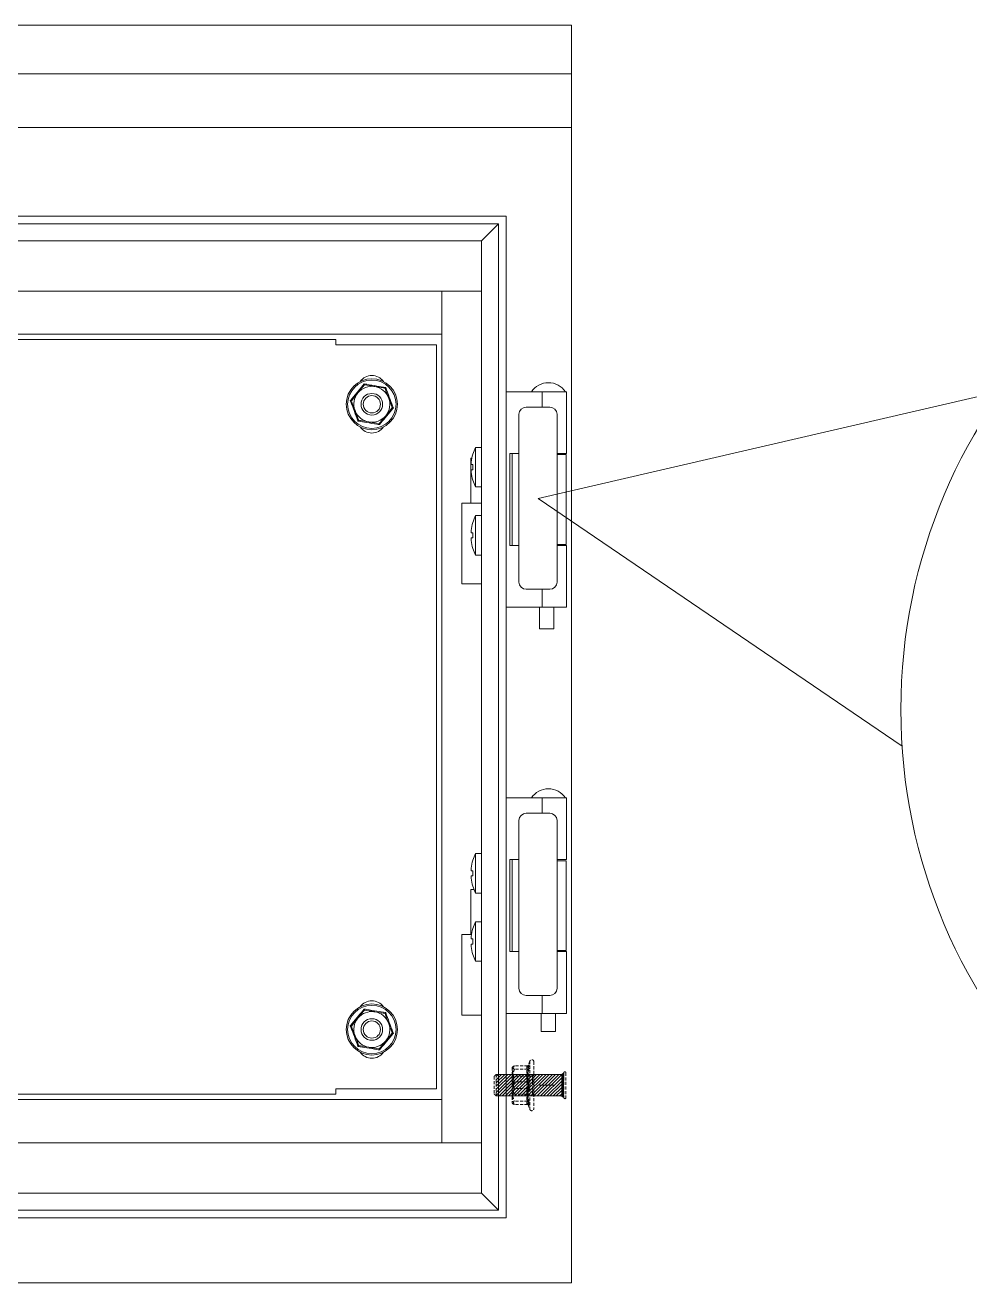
# Model space of a CAD drawing. Header units: millimetres. Extents: x 1826 to 4911, y 1366 to 3557.
# Drawn here: x 3910 to 4304, y 1759 to 2284 of the extents above; entities that cross this region are included whole.
import ezdxf

# ---------------------------------------------------------------- set-up
doc = ezdxf.new("R2010")
doc.units = ezdxf.units.MM
doc.linetypes.add('HIDDEN', pattern=[1.905, 1.27, -0.635])
doc.layers.add('AMLAYER_BENDLINE_BACK', color=1, linetype='HIDDEN')
doc.layers.add('BUSBAR', color=3, linetype='Continuous')

msp = doc.modelspace()

# ---------------------------------------------------------------- hatches: boundary and pattern name
at = {"layer": 'AMLAYER_BENDLINE_BACK', "lineweight": 9}
h = msp.add_hatch(dxfattribs=at)
h.set_pattern_fill('ANSI31', color=1, scale=7.5, style=0)
h.set_pattern_definition([(45, (50294.4168, 10587.5312), (-0.662912607, 0.662912607), [])])
edge = h.paths.add_edge_path()
edge.add_line((4133.94, 1843.89), (4133.94, 1844.84))
edge.add_line((4133.94, 1844.84), (4133.94, 1845.25))
edge.add_line((4133.94, 1845.25), (4133.94, 1845.76))
edge.add_line((4133.94, 1845.76), (4133.94, 1845.92))
edge.add_spline(control_points=[(4133.94, 1845.92), (4106.62, 1845.92)], knot_values=[0, 0, 1, 1], degree=1, periodic=0)
edge.add_line((4106.62, 1845.92), (4106.62, 1836.92))
edge.add_spline(control_points=[(4106.62, 1836.92), (4133.94, 1836.92)], knot_values=[0, 0, 1, 1], degree=1, periodic=0)
edge.add_line((4133.94, 1836.92), (4133.94, 1837.01))
edge.add_line((4133.94, 1837.01), (4133.94, 1837.7))
edge.add_line((4133.94, 1837.7), (4133.94, 1838.15))
edge.add_line((4133.94, 1838.15), (4133.94, 1838.32))
edge.add_line((4133.94, 1838.32), (4133.94, 1838.84))
edge.add_line((4133.94, 1838.84), (4133.94, 1839.91))
edge.add_line((4133.94, 1839.91), (4133.94, 1840.14))
edge.add_line((4133.94, 1840.14), (4133.94, 1840.31))
edge.add_line((4133.94, 1840.31), (4133.94, 1840.37))
edge.add_line((4133.94, 1840.37), (4133.94, 1841.36))
edge.add_line((4133.94, 1841.36), (4133.94, 1842.53))
edge.add_line((4133.94, 1842.53), (4133.94, 1842.7))
edge.add_line((4133.94, 1842.7), (4133.94, 1843.56))
edge.add_line((4133.94, 1843.56), (4133.94, 1843.89))

# ---------------------------------------------------------------- linework, layer by layer
at = {"color": 7, "linetype": 'Continuous', "lineweight": 9}
for p, q in [((3717.98, 2283.92), (4137.98, 2283.92)), ((4137.98, 1758.92), (4137.98, 2283.92)), ((3717.98, 2263.64), (4137.98, 2263.64)), ((3717.98, 2241.14), (4137.98, 2241.14)), ((3745.17, 2204.23), (4110.79, 2204.23)), ((3748.35, 2201.05), (4107.61, 2201.05)), ((4107.61, 2201.05), (4100.48, 2193.92)), ((4107.61, 1789.29), (4107.61, 2201.05)), ((4110.79, 1786.11), (4110.79, 2204.23)), ((3755.48, 2193.92), (4100.48, 2193.92)), ((4100.48, 1796.42), (4100.48, 2193.92)), ((3755.48, 2172.92), (4100.48, 2172.92)), ((4083.98, 2172.92), (4083.98, 1817.42)), ((4083.98, 2172.92), (4083.98, 2154.92)), ((4083.98, 2154.92), (3771.98, 2154.92)), ((4039.73, 2152.67), (3816.23, 2152.67)), ((4039.73, 2152.67), (4039.73, 2150.42)), ((4039.73, 2150.42), (4081.73, 2150.42)), ((4081.73, 1839.92), (4081.73, 2150.42)), ((4110.79, 2130.92), (4125.85, 2130.92)), ((4125.85, 2130.92), (4135.91, 2130.92)), ((4125.85, 2124.47), (4125.85, 2130.92)), ((4116.11, 2051.42), (4116.11, 2121.47)), ((4119.11, 2124.47), (4129.01, 2124.47)), ((4132.01, 2121.47), (4132.01, 2104.67)), ((4098.04, 2099.42), (4098.04, 2107.67)), ((4096.14, 2100.48), (4096.14, 2101.53)), ((4096.87, 2100.48), (4096.14, 2100.48)), ((4096.84, 2104.84), (4096.87, 2104.83)), ((4116.11, 2105.12), (4112.31, 2105.12)), ((4112.31, 2105.12), (4112.31, 2066.72)), ((4113.34, 2105.12), (4113.34, 2066.72)), ((4135.91, 2105.12), (4132.01, 2105.12)), ((4132.01, 2067.17), (4132.01, 2104.67)), ((4132.01, 2104.67), (4135.76, 2104.67)), ((4135.76, 2104.67), (4135.76, 2067.17)), ((4096.14, 2097.3), (4096.14, 2098.35)), ((4096.14, 2098.35), (4096.87, 2098.35)), ((4098.04, 2091.17), (4098.04, 2099.42)), ((4100.48, 2084.39), (4092.23, 2084.39)), ((4092.23, 2084.39), (4100.48, 2084.39)), ((4098.04, 2070.92), (4098.04, 2079.17)), ((4096.14, 2071.98), (4096.14, 2073.03)), ((4096.87, 2071.98), (4096.14, 2071.98)), ((4096.14, 2068.8), (4096.14, 2069.85)), ((4096.14, 2069.85), (4096.87, 2069.85)), ((4098.04, 2062.67), (4098.04, 2070.92)), ((4112.31, 2066.72), (4116.11, 2066.72)), ((4132.01, 2067.17), (4132.01, 2051.42)), ((4135.76, 2067.17), (4132.01, 2067.17)), ((4132.01, 2066.72), (4135.91, 2066.72)), ((4092.23, 2050.64), (4097.96, 2050.64)), ((4097.96, 2050.64), (4100.48, 2050.64)), ((4129.01, 2048.42), (4119.11, 2048.42)), ((4125.85, 2040.92), (4125.85, 2048.42)), ((4125.85, 2040.92), (4110.79, 2040.92)), ((4135.91, 2040.92), (4125.85, 2040.92)), ((4127.66, 2031.92), (4124.66, 2031.92)), ((4130.66, 2031.92), (4127.66, 2031.92)), ((4110.79, 1961.39), (4125.85, 1961.39)), ((4125.85, 1961.39), (4135.91, 1961.39)), ((4125.85, 1954.94), (4125.85, 1961.39)), ((4119.11, 1954.94), (4129.01, 1954.94)), ((4116.11, 1881.89), (4116.11, 1951.94)), ((4132.01, 1951.94), (4132.01, 1935.14)), ((4098.04, 1929.89), (4098.04, 1938.14)), ((4096.14, 1930.96), (4096.14, 1932.01)), ((4116.11, 1935.59), (4112.31, 1935.59)), ((4112.31, 1935.59), (4112.31, 1897.19)), ((4113.34, 1935.59), (4113.34, 1897.19)), ((4135.91, 1935.59), (4132.01, 1935.59)), ((4132.01, 1935.14), (4135.76, 1935.14)), ((4132.01, 1897.64), (4132.01, 1935.14)), ((4135.76, 1935.14), (4135.76, 1897.64)), ((4096.87, 1930.96), (4096.14, 1930.96)), ((4096.14, 1927.78), (4096.14, 1928.83)), ((4096.14, 1928.83), (4096.87, 1928.83)), ((4098.04, 1921.64), (4098.04, 1929.89)), ((4098.04, 1901.39), (4098.04, 1909.64)), ((4092.23, 1904.39), (4096.27, 1904.39)), ((4096.14, 1902.46), (4096.14, 1903.51)), ((4096.87, 1902.46), (4096.14, 1902.46)), ((4098.04, 1893.14), (4098.04, 1901.39)), ((4096.14, 1899.28), (4096.14, 1900.33)), ((4096.14, 1900.33), (4096.87, 1900.33)), ((4112.31, 1897.19), (4116.11, 1897.19)), ((4135.76, 1897.64), (4132.01, 1897.64)), ((4132.01, 1897.64), (4132.01, 1881.89)), ((4132.01, 1897.19), (4135.91, 1897.19)), ((4129.01, 1878.89), (4119.11, 1878.89)), ((4125.85, 1871.39), (4125.85, 1878.89)), ((4092.23, 1870.64), (4100.48, 1870.64)), ((4125.85, 1871.39), (4110.79, 1871.39)), ((4135.91, 1871.39), (4125.85, 1871.39)), ((4128.41, 1863.89), (4125.41, 1863.89)), ((4131.41, 1863.89), (4128.41, 1863.89)), ((3816.23, 1837.67), (4039.73, 1837.67)), ((4039.73, 1839.92), (4039.73, 1837.67)), ((4081.73, 1839.92), (4039.73, 1839.92)), ((4127.66, 1841.42), (4124.66, 1841.42)), ((4130.66, 1841.42), (4127.66, 1841.42)), ((4083.98, 1835.42), (3771.98, 1835.42)), ((3755.48, 1817.42), (4100.48, 1817.42)), ((3755.48, 1796.42), (4100.48, 1796.42)), ((4100.48, 1796.42), (4107.61, 1789.29)), ((3745.17, 1786.11), (4110.79, 1786.11)), ((3748.35, 1789.29), (4107.61, 1789.29)), ((3717.98, 1758.92), (4137.98, 1758.92))]:
    msp.add_line(p, q, dxfattribs=at)
at = {"color": 7, "linetype": 'HIDDEN', "lineweight": 9}
for p, q in [((4095.98, 2103.14), (4096.41, 2103.14)), ((4095.98, 1923.14), (4097.33, 1923.14))]:
    msp.add_line(p, q, dxfattribs=at)
at = {"color": 1, "linetype": 'HIDDEN', "lineweight": 9}
for p, q in [((4105.74, 1845.03), (4105.74, 1837.8)), ((4106.62, 1845.92), (4106.62, 1836.92)), ((4133.94, 1845.94), (4133.94, 1845.72)), ((4134.5, 1845.92), (4133.94, 1845.92)), ((4134.5, 1845.9), (4133.94, 1845.9)), ((4134.5, 1845.85), (4133.94, 1845.85)), ((4134.5, 1845.79), (4133.94, 1845.79)), ((4133.94, 1845.72), (4133.94, 1845.76)), ((4133.94, 1845.76), (4133.94, 1845.25)), ((4134.5, 1845.73), (4133.94, 1845.73)), ((4134.5, 1845.65), (4133.94, 1845.65)), ((4134.5, 1845.49), (4133.94, 1845.49)), ((4134.5, 1845.37), (4133.94, 1845.37)), ((4134.5, 1845.25), (4133.94, 1845.25)), ((4133.94, 1844.84), (4133.94, 1845.25)), ((4134.5, 1845.12), (4133.94, 1845.12)), ((4134.5, 1844.85), (4133.94, 1844.85)), ((4133.94, 1844.84), (4133.94, 1843.89)), ((4134.5, 1844.68), (4133.94, 1844.68)), ((4134.5, 1844.51), (4133.94, 1844.51)), ((4134.5, 1844.33), (4133.94, 1844.33)), ((4134.5, 1843.98), (4133.94, 1843.98)), ((4133.94, 1843.89), (4133.94, 1843.56)), ((4134.5, 1843.77), (4133.94, 1843.77)), ((4134.5, 1843.56), (4133.94, 1843.56)), ((4133.94, 1842.7), (4133.94, 1843.56)), ((4134.5, 1843.34), (4133.94, 1843.34)), ((4134.5, 1842.94), (4133.94, 1842.94)), ((4134.84, 1846.02), (4134.5, 1846.02)), ((4134.84, 1845.94), (4134.5, 1845.94)), ((4134.5, 1845.94), (4134.5, 1845.72)), ((4134.84, 1845.92), (4134.5, 1845.92)), ((4134.84, 1845.85), (4134.5, 1845.85)), ((4134.84, 1845.82), (4134.5, 1845.82)), ((4134.84, 1845.82), (4134.5, 1845.82)), ((4134.84, 1845.76), (4134.5, 1845.76)), ((4134.5, 1845.76), (4134.5, 1844.84)), ((4134.5, 1845.76), (4134.5, 1845.72)), ((4134.84, 1845.72), (4134.5, 1845.72)), ((4134.84, 1845.67), (4134.5, 1845.67)), ((4134.84, 1845.53), (4134.5, 1845.53)), ((4134.84, 1845.23), (4134.5, 1845.23)), ((4134.84, 1845.13), (4134.5, 1845.13)), ((4134.84, 1844.84), (4134.5, 1844.84)), ((4134.5, 1844.51), (4134.5, 1844.84)), ((4134.84, 1844.74), (4134.5, 1844.74)), ((4134.5, 1843.89), (4134.5, 1844.51)), ((4134.84, 1844.36), (4134.5, 1844.36)), ((4134.84, 1844), (4134.5, 1844)), ((4134.84, 1843.89), (4134.5, 1843.89)), ((4134.5, 1843.89), (4134.5, 1842.53)), ((4134.84, 1843.51), (4134.5, 1843.51)), ((4134.84, 1843.06), (4134.5, 1843.06)), ((4134.84, 1842.92), (4134.5, 1842.92)), ((4134.84, 1846.6), (4134.84, 1836.24)), ((4135.73, 1846.6), (4135.73, 1836.24)), ((4133.94, 1842.7), (4133.94, 1842.53)), ((4134.5, 1842.7), (4133.94, 1842.7)), ((4133.94, 1842.53), (4133.94, 1841.36)), ((4134.5, 1842.47), (4133.94, 1842.47)), ((4134.5, 1842.22), (4133.94, 1842.22)), ((4134.5, 1841.79), (4133.94, 1841.79)), ((4134.5, 1841.54), (4133.94, 1841.54)), ((4133.94, 1840.37), (4133.94, 1841.36)), ((4133.94, 1841.36), (4133.94, 1841.3)), ((4134.5, 1841.3), (4133.94, 1841.3)), ((4134.5, 1841.05), (4133.94, 1841.05)), ((4134.5, 1840.62), (4133.94, 1840.62)), ((4134.5, 1840.37), (4133.94, 1840.37)), ((4133.94, 1840.37), (4133.94, 1840.31)), ((4133.94, 1840.31), (4133.94, 1840.14)), ((4134.5, 1840.14), (4133.94, 1840.14)), ((4133.94, 1840.14), (4133.94, 1839.91)), ((4133.94, 1839.91), (4133.94, 1838.84)), ((4134.5, 1839.9), (4133.94, 1839.9)), ((4134.5, 1839.5), (4133.94, 1839.5)), ((4134.5, 1839.27), (4133.94, 1839.27)), ((4134.5, 1839.07), (4133.94, 1839.07)), ((4134.5, 1838.85), (4133.94, 1838.85)), ((4133.94, 1838.32), (4133.94, 1838.84)), ((4134.5, 1838.51), (4133.94, 1838.51)), ((4134.5, 1838.32), (4133.94, 1838.32)), ((4133.94, 1838.32), (4133.94, 1838.15)), ((4134.5, 1838.15), (4133.94, 1838.15)), ((4133.94, 1838.15), (4133.94, 1837.7)), ((4134.5, 1837.99), (4133.94, 1837.99)), ((4134.5, 1837.72), (4133.94, 1837.72)), ((4133.94, 1837.7), (4133.94, 1837.01)), ((4134.5, 1837.58), (4133.94, 1837.58)), ((4134.5, 1841.54), (4134.5, 1842.53)), ((4134.84, 1842.53), (4134.5, 1842.53)), ((4134.5, 1842.47), (4134.5, 1842.53)), ((4134.84, 1842.39), (4134.5, 1842.39)), ((4134.84, 1841.91), (4134.5, 1841.91)), ((4134.5, 1841.48), (4134.5, 1841.54)), ((4134.5, 1841.48), (4134.5, 1841.36)), ((4134.84, 1841.48), (4134.5, 1841.48)), ((4134.84, 1841.36), (4134.5, 1841.36)), ((4134.5, 1841.36), (4134.5, 1839.91)), ((4134.84, 1840.93), (4134.5, 1840.93)), ((4134.84, 1840.45), (4134.5, 1840.45)), ((4134.84, 1840.31), (4134.5, 1840.31)), ((4134.5, 1839.27), (4134.5, 1839.91)), ((4134.84, 1839.91), (4134.5, 1839.91)), ((4134.84, 1839.78), (4134.5, 1839.78)), ((4134.84, 1839.33), (4134.5, 1839.33)), ((4134.5, 1839.07), (4134.5, 1839.27)), ((4134.5, 1838.84), (4134.5, 1839.07)), ((4134.84, 1838.95), (4134.5, 1838.95)), ((4134.5, 1838.84), (4134.5, 1837.7)), ((4134.84, 1838.84), (4134.5, 1838.84)), ((4134.84, 1838.48), (4134.5, 1838.48)), ((4134.84, 1838.1), (4134.5, 1838.1)), ((4134.84, 1838), (4134.5, 1838)), ((4134.5, 1837.58), (4134.5, 1837.7)), ((4134.84, 1837.7), (4134.5, 1837.7)), ((4134.84, 1837.61), (4134.5, 1837.61)), ((4134.5, 1837.46), (4134.5, 1837.58)), ((4134.5, 1837.46), (4133.94, 1837.46)), ((4134.5, 1837.35), (4133.94, 1837.35)), ((4134.5, 1837.18), (4133.94, 1837.18)), ((4134.5, 1837.1), (4133.94, 1837.1)), ((4134.5, 1837.04), (4133.94, 1837.04)), ((4133.94, 1837.01), (4133.94, 1836.82)), ((4134.5, 1836.99), (4133.94, 1836.99)), ((4134.5, 1836.93), (4133.94, 1836.93)), ((4134.5, 1836.92), (4133.94, 1836.92)), ((4134.5, 1837.01), (4134.5, 1837.46)), ((4134.84, 1837.31), (4134.5, 1837.31)), ((4134.84, 1837.08), (4134.5, 1837.08)), ((4134.5, 1837.01), (4134.5, 1836.49)), ((4134.84, 1837.01), (4134.5, 1837.01)), ((4134.84, 1836.82), (4134.5, 1836.82)), ((4134.84, 1836.64), (4134.5, 1836.64)), ((4134.84, 1836.6), (4134.5, 1836.6)), ((4134.84, 1836.49), (4134.5, 1836.49)), ((4134.84, 1836.46), (4134.55, 1836.46)), ((4134.84, 1836.39), (4134.67, 1836.39)), ((4134.84, 1836.37), (4134.71, 1836.37))]:
    msp.add_line(p, q, dxfattribs=at)
at = {"color": 7, "linetype": 'Continuous', "lineweight": 9, "flags": 128}
for points in [[(4096.84, 1935.32), (4096.84, 1935.31), (4096.84, 1935.31), (4096.85, 1935.31), (4096.87, 1935.3)], [(4096.87, 1924.49), (4096.85, 1924.48), (4096.84, 1924.48), (4096.84, 1924.47), (4096.84, 1924.47)], [(4096.84, 1906.82), (4096.84, 1906.81), (4096.84, 1906.81), (4096.85, 1906.81), (4096.87, 1906.8)], [(4096.87, 1895.99), (4096.85, 1895.98), (4096.84, 1895.98), (4096.84, 1895.97), (4096.84, 1895.97)]]:
    msp.add_lwpolyline(points, dxfattribs=at)
at = {"lineweight": 9}
msp.add_circle((4505.85, 1998.22), 230.39, dxfattribs=at)
at = {"color": 7, "linetype": 'Continuous', "lineweight": 9}
for centre, radius in [((4054.73, 2125.67), 10.65), ((4054.73, 2125.67), 10.09), ((4054.73, 2125.67), 4.5), ((4054.73, 2125.67), 3.61), ((4054.73, 1864.67), 10.65), ((4054.73, 1864.67), 10.09), ((4054.73, 1864.67), 4.5), ((4054.73, 1864.67), 3.61)]:
    msp.add_circle(centre, radius, dxfattribs=at)
for centre, radius, start, end in [((4054.73, 2131.72), 5.95, 35.1192, 144.8808), ((4054.73, 2125.67), 7.5, 80.5588, 140.5588), ((4054.73, 2125.67), 7.5, 20.5588, 80.5588), ((4128.41, 2126.02), 8.64, 34.4829, 145.5171), ((4054.73, 2125.67), 7.5, 140.5588, 200.5588), ((4054.73, 2125.67), 7.5, 320.5588, 20.5588), ((4054.73, 2125.67), 7.5, 200.5588, 260.5588), ((4119.11, 2121.47), 3, 90, 180), ((4129.01, 2121.47), 3, 0, 90), ((4054.73, 2119.62), 5.95, 215.1192, 324.8808), ((4054.73, 2125.67), 7.5, 260.5588, 320.5588), ((4113.53, 2099.42), 17.55, 151.9602, 162.0045), ((4113.53, 2099.42), 17.52, 162.0203, 173.0697), ((4116.23, 2099.42), 19.39, 176.8515, 183.1485), ((4113.53, 2099.42), 17.52, 186.9303, 197.9797), ((4090.18, 2107.38), 14.94, 296.4411, 296.5665), ((4113.53, 2099.42), 17.55, 197.9955, 208.0398), ((4113.53, 2070.92), 17.55, 151.9602, 162.0045), ((4113.53, 2070.92), 17.52, 162.0203, 173.0697), ((4107.14, 2096.96), 23.05, 243.4556, 243.5369), ((4113.53, 2070.92), 17.52, 186.9303, 197.9797), ((4116.23, 2070.92), 19.39, 176.8514, 183.1486), ((4100.77, 2057.64), 8.79, 116.3972, 116.6104), ((4113.53, 2070.92), 17.55, 197.9955, 208.0398), ((4119.11, 2051.42), 3, 180, 270), ((4129.01, 2051.42), 3, 270, 0), ((4128.41, 1956.5), 8.64, 34.4829, 145.5171), ((4119.11, 1951.94), 3, 90, 180), ((4129.01, 1951.94), 3, 0, 90), ((4113.53, 1929.89), 17.55, 151.9602, 162.0045), ((4113.53, 1929.89), 17.52, 162.0203, 173.0697), ((4113.53, 1929.89), 17.52, 186.9303, 197.9797), ((4116.23, 1929.89), 19.39, 176.8514, 183.1486), ((4113.53, 1929.89), 17.55, 197.9955, 208.0398), ((4113.53, 1901.39), 17.52, 162.0203, 173.0697), ((4113.53, 1901.39), 17.55, 151.9602, 162.0045), ((4116.23, 1901.39), 19.39, 176.8514, 183.1486), ((4113.53, 1901.39), 17.52, 186.9303, 197.9797), ((4113.53, 1901.39), 17.55, 197.9955, 208.0398), ((4119.11, 1881.89), 3, 180, 270), ((4129.01, 1881.89), 3, 270, 0), ((4054.73, 1870.72), 5.95, 35.1192, 144.8808), ((4054.73, 1864.67), 7.5, 140.5588, 200.5588), ((4054.73, 1864.67), 7.5, 80.5588, 140.5588), ((4054.73, 1864.67), 7.5, 20.5588, 80.5588), ((4054.73, 1864.67), 7.5, 320.5588, 20.5588), ((4054.73, 1864.67), 7.5, 200.5588, 260.5588), ((4054.73, 1864.67), 7.5, 260.5588, 320.5588), ((4054.73, 1858.62), 5.95, 215.1192, 324.8808)]:
    msp.add_arc(centre, radius, start, end, dxfattribs=at)
at = {"color": 1, "linetype": 'HIDDEN', "lineweight": 9}
for centre, start, end in [((4135.28, 1846.6), 0, 180), ((4135.28, 1836.24), 180, 0)]:
    msp.add_arc(centre, 0.446, start, end, dxfattribs=at)
at = {"color": 7, "linetype": 'Continuous', "lineweight": 9}
for points, knots in [([(4045.75, 2127.16), (4045.98, 2127.43), (4047.12, 2128.8), (4049.08, 2131.16), (4050.76, 2133.23), (4051.53, 2134.19)], [0, 0, 0, 0, 0.118083, 0.592257, 1, 1, 1, 1]), ([(4048.94, 2130.43), (4049.69, 2131.35), (4050.63, 2132.5), (4051.51, 2133.56), (4051.69, 2133.78)], [0, 0, 0, 0, 0.801465, 1, 1, 1, 1]), ([(4051.69, 2133.78), (4051.68, 2133.78), (4051.68, 2133.8), (4051.65, 2133.89), (4051.6, 2134.02), (4051.56, 2134.13), (4051.53, 2134.19), (4051.53, 2134.19)], [0, 0, 0, 0, 0.236186, 0.471402, 0.732454, 0.992093, 1, 1, 1, 1]), ([(4051.53, 2134.19), (4051.88, 2134.13), (4053.63, 2133.82), (4056.66, 2133.3), (4059.29, 2132.89), (4060.51, 2132.7)], [0, 0, 0, 0, 0.118084, 0.592259, 1, 1, 1, 1]), ([(4051.69, 2133.78), (4052.94, 2133.57), (4054.35, 2133.33), (4055.81, 2133.09), (4055.96, 2133.07)], [0, 0, 0, 0, 0.896037, 1, 1, 1, 1]), ([(4055.96, 2133.07), (4057.13, 2132.87), (4058.59, 2132.63), (4059.96, 2132.4), (4060.23, 2132.36)], [0, 0, 0, 0, 0.801461, 1, 1, 1, 1]), ([(4060.51, 2132.7), (4060.51, 2132.69), (4060.47, 2132.65), (4060.39, 2132.55), (4060.3, 2132.45), (4060.24, 2132.37), (4060.23, 2132.36), (4060.23, 2132.36)], [0, 0, 0, 0, 0.007913, 0.267525, 0.5286, 0.763814, 1, 1, 1, 1]), ([(4060.23, 2132.36), (4060.36, 2132.01), (4060.85, 2130.71), (4061.37, 2129.33), (4061.75, 2128.3)], [0, 0, 0, 0, 0.263254, 1, 1, 1, 1]), ([(4060.51, 2132.7), (4060.63, 2132.36), (4061.24, 2130.69), (4062.31, 2127.81), (4063.26, 2125.33), (4063.7, 2124.18)], [0, 0, 0, 0, 0.118084, 0.592258, 1, 1, 1, 1]), ([(4048.95, 2118.64), (4048.83, 2118.97), (4048.22, 2120.64), (4047.15, 2123.53), (4046.19, 2126.01), (4045.75, 2127.16)], [0, 0, 0, 0, 0.118083, 0.592258, 1, 1, 1, 1]), ([(4046.19, 2127.09), (4046.18, 2127.09), (4046.17, 2127.09), (4046.07, 2127.11), (4045.93, 2127.13), (4045.82, 2127.15), (4045.75, 2127.16), (4045.75, 2127.16)], [0, 0, 0, 0, 0.236186, 0.471401, 0.732468, 0.992092, 1, 1, 1, 1]), ([(4046.19, 2127.09), (4047, 2128.07), (4047.9, 2129.17), (4048.84, 2130.31), (4048.94, 2130.43)], [0, 0, 0, 0, 0.896035, 1, 1, 1, 1]), ([(4046.19, 2127.09), (4046.31, 2126.75), (4046.8, 2125.45), (4047.32, 2124.06), (4047.71, 2123.03)], [0, 0, 0, 0, 0.263253, 1, 1, 1, 1]), ([(4061.75, 2128.3), (4061.83, 2128.1), (4062.33, 2126.76), (4062.84, 2125.39), (4063.25, 2124.29), (4063.27, 2124.25)], [0, 0, 0, 0, 0.148486, 0.965571, 1, 1, 1, 1]), ([(4047.71, 2123.03), (4047.78, 2122.83), (4048.28, 2121.49), (4048.8, 2120.12), (4049.21, 2119.02), (4049.23, 2118.98)], [0, 0, 0, 0, 0.148486, 0.965571, 1, 1, 1, 1]), ([(4063.7, 2124.18), (4063.48, 2123.9), (4062.33, 2122.54), (4060.37, 2120.18), (4058.7, 2118.11), (4057.92, 2117.15)], [0, 0, 0, 0, 0.118083, 0.592258, 1, 1, 1, 1]), ([(4063.27, 2124.25), (4062.46, 2123.26), (4061.56, 2122.16), (4060.62, 2121.02), (4060.52, 2120.9)], [0, 0, 0, 0, 0.896037, 1, 1, 1, 1]), ([(4063.7, 2124.18), (4063.7, 2124.18), (4063.64, 2124.19), (4063.52, 2124.21), (4063.39, 2124.23), (4063.29, 2124.24), (4063.28, 2124.25), (4063.27, 2124.25)], [0, 0, 0, 0, 0.007908, 0.267532, 0.528599, 0.763814, 1, 1, 1, 1]), ([(4049.23, 2118.98), (4049.22, 2118.98), (4049.21, 2118.97), (4049.15, 2118.89), (4049.06, 2118.78), (4048.99, 2118.69), (4048.95, 2118.64), (4048.95, 2118.64)], [0, 0, 0, 0, 0.236185, 0.471405, 0.732466, 0.992087, 1, 1, 1, 1]), ([(4057.92, 2117.15), (4057.57, 2117.21), (4055.82, 2117.52), (4052.8, 2118.04), (4050.16, 2118.45), (4048.95, 2118.64)], [0, 0, 0, 0, 0.118082, 0.592258, 1, 1, 1, 1]), ([(4053.5, 2118.27), (4052.33, 2118.47), (4050.86, 2118.71), (4049.5, 2118.94), (4049.23, 2118.98)], [0, 0, 0, 0, 0.801462, 1, 1, 1, 1]), ([(4057.77, 2117.56), (4056.51, 2117.77), (4055.11, 2118), (4053.65, 2118.24), (4053.5, 2118.27)], [0, 0, 0, 0, 0.896037, 1, 1, 1, 1]), ([(4060.52, 2120.9), (4059.77, 2119.99), (4058.82, 2118.84), (4057.94, 2117.77), (4057.77, 2117.56)], [0, 0, 0, 0, 0.801462, 1, 1, 1, 1]), ([(4057.92, 2117.15), (4057.92, 2117.15), (4057.9, 2117.21), (4057.86, 2117.32), (4057.81, 2117.45), (4057.78, 2117.54), (4057.77, 2117.55), (4057.77, 2117.56)], [0, 0, 0, 0, 0.007907, 0.267532, 0.528602, 0.763814, 1, 1, 1, 1]), ([(4045.75, 1866.16), (4045.98, 1866.43), (4047.12, 1867.8), (4049.08, 1870.16), (4050.76, 1872.23), (4051.53, 1873.19)], [0, 0, 0, 0, 0.118083, 0.592258, 1, 1, 1, 1]), ([(4046.19, 1866.09), (4047, 1867.07), (4047.9, 1868.17), (4048.84, 1869.31), (4048.94, 1869.43)], [0, 0, 0, 0, 0.896037, 1, 1, 1, 1]), ([(4048.94, 1869.43), (4049.69, 1870.35), (4050.63, 1871.5), (4051.51, 1872.56), (4051.69, 1872.78)], [0, 0, 0, 0, 0.801464, 1, 1, 1, 1]), ([(4051.69, 1872.78), (4051.68, 1872.78), (4051.68, 1872.8), (4051.65, 1872.89), (4051.6, 1873.02), (4051.56, 1873.13), (4051.53, 1873.19), (4051.53, 1873.19)], [0, 0, 0, 0, 0.236183, 0.471396, 0.73246, 0.992086, 1, 1, 1, 1]), ([(4051.53, 1873.19), (4051.88, 1873.13), (4053.63, 1872.82), (4056.66, 1872.3), (4059.29, 1871.89), (4060.51, 1871.7)], [0, 0, 0, 0, 0.118084, 0.592259, 1, 1, 1, 1]), ([(4051.69, 1872.78), (4052.94, 1872.57), (4054.35, 1872.33), (4055.81, 1872.09), (4055.96, 1872.07)], [0, 0, 0, 0, 0.896037, 1, 1, 1, 1]), ([(4055.96, 1872.07), (4057.13, 1871.87), (4058.59, 1871.63), (4059.96, 1871.4), (4060.23, 1871.36)], [0, 0, 0, 0, 0.801462, 1, 1, 1, 1]), ([(4060.51, 1871.7), (4060.51, 1871.69), (4060.47, 1871.65), (4060.39, 1871.55), (4060.3, 1871.45), (4060.24, 1871.37), (4060.23, 1871.36), (4060.23, 1871.36)], [0, 0, 0, 0, 0.007913, 0.26753, 0.528598, 0.763816, 1, 1, 1, 1]), ([(4060.23, 1871.36), (4060.36, 1871.01), (4060.85, 1869.71), (4061.37, 1868.33), (4061.75, 1867.3)], [0, 0, 0, 0, 0.263254, 1, 1, 1, 1]), ([(4060.51, 1871.7), (4060.63, 1871.36), (4061.24, 1869.69), (4062.31, 1866.81), (4063.26, 1864.33), (4063.7, 1863.18)], [0, 0, 0, 0, 0.118083, 0.592258, 1, 1, 1, 1]), ([(4048.95, 1857.64), (4048.83, 1857.97), (4048.22, 1859.64), (4047.15, 1862.53), (4046.19, 1865.01), (4045.75, 1866.16)], [0, 0, 0, 0, 0.118083, 0.592259, 1, 1, 1, 1]), ([(4046.19, 1866.09), (4046.18, 1866.09), (4046.17, 1866.09), (4046.07, 1866.11), (4045.93, 1866.13), (4045.82, 1866.15), (4045.75, 1866.16), (4045.75, 1866.16)], [0, 0, 0, 0, 0.236186, 0.471401, 0.732468, 0.992093, 1, 1, 1, 1]), ([(4046.19, 1866.09), (4046.31, 1865.75), (4046.8, 1864.45), (4047.32, 1863.06), (4047.71, 1862.03)], [0, 0, 0, 0, 0.263254, 1, 1, 1, 1]), ([(4061.75, 1867.3), (4061.83, 1867.1), (4062.33, 1865.76), (4062.84, 1864.39), (4063.25, 1863.29), (4063.27, 1863.25)], [0, 0, 0, 0, 0.148485, 0.965571, 1, 1, 1, 1]), ([(4047.71, 1862.03), (4047.78, 1861.83), (4048.28, 1860.49), (4048.8, 1859.12), (4049.21, 1858.02), (4049.23, 1857.98)], [0, 0, 0, 0, 0.148485, 0.965571, 1, 1, 1, 1]), ([(4060.52, 1859.9), (4059.77, 1858.99), (4058.82, 1857.84), (4057.94, 1856.77), (4057.77, 1856.56)], [0, 0, 0, 0, 0.801462, 1, 1, 1, 1]), ([(4063.7, 1863.18), (4063.48, 1862.9), (4062.33, 1861.54), (4060.37, 1859.18), (4058.7, 1857.11), (4057.92, 1856.15)], [0, 0, 0, 0, 0.118083, 0.592258, 1, 1, 1, 1]), ([(4063.27, 1863.25), (4062.46, 1862.26), (4061.56, 1861.16), (4060.62, 1860.02), (4060.52, 1859.9)], [0, 0, 0, 0, 0.896036, 1, 1, 1, 1]), ([(4063.7, 1863.18), (4063.7, 1863.18), (4063.64, 1863.19), (4063.52, 1863.21), (4063.39, 1863.23), (4063.29, 1863.24), (4063.28, 1863.25), (4063.27, 1863.25)], [0, 0, 0, 0, 0.007907, 0.267531, 0.528599, 0.763814, 1, 1, 1, 1]), ([(4049.23, 1857.98), (4049.22, 1857.98), (4049.21, 1857.97), (4049.15, 1857.89), (4049.06, 1857.78), (4048.99, 1857.69), (4048.95, 1857.64), (4048.95, 1857.64)], [0, 0, 0, 0, 0.236185, 0.471399, 0.732462, 0.992087, 1, 1, 1, 1]), ([(4057.92, 1856.15), (4057.57, 1856.21), (4055.82, 1856.52), (4052.8, 1857.04), (4050.16, 1857.45), (4048.95, 1857.64)], [0, 0, 0, 0, 0.118082, 0.592258, 1, 1, 1, 1]), ([(4053.5, 1857.27), (4052.33, 1857.47), (4050.86, 1857.71), (4049.5, 1857.94), (4049.23, 1857.98)], [0, 0, 0, 0, 0.801462, 1, 1, 1, 1]), ([(4057.77, 1856.56), (4056.51, 1856.77), (4055.11, 1857), (4053.65, 1857.24), (4053.5, 1857.27)], [0, 0, 0, 0, 0.896037, 1, 1, 1, 1]), ([(4057.92, 1856.15), (4057.92, 1856.15), (4057.9, 1856.21), (4057.86, 1856.32), (4057.81, 1856.45), (4057.78, 1856.54), (4057.77, 1856.55), (4057.77, 1856.56)], [0, 0, 0, 0, 0.007914, 0.267531, 0.5286, 0.763815, 1, 1, 1, 1])]:
    msp.add_open_spline(points, degree=3, knots=knots, dxfattribs=at)
for points in [[(4135.91, 2105.12), (4135.91, 2130.92)], [(4100.48, 2107.67), (4098.04, 2107.67)], [(4098.04, 2091.17), (4100.48, 2091.17)], [(4092.23, 2084.39), (4092.23, 2050.64)], [(4100.48, 2079.17), (4098.04, 2079.17)], [(4135.91, 2040.92), (4135.91, 2066.72)], [(4098.04, 2062.67), (4100.48, 2062.67)], [(4124.66, 2040.92), (4124.66, 2031.92)], [(4130.66, 2031.92), (4130.66, 2040.92)], [(4135.91, 1935.59), (4135.91, 1961.39)], [(4100.48, 1938.14), (4098.04, 1938.14)], [(4098.04, 1921.64), (4100.48, 1921.64)], [(4100.48, 1909.64), (4098.04, 1909.64)], [(4092.23, 1904.39), (4092.23, 1870.64)], [(4135.91, 1871.39), (4135.91, 1897.19)], [(4098.04, 1893.14), (4100.48, 1893.14)], [(4125.41, 1871.39), (4125.41, 1863.89)], [(4131.41, 1863.89), (4131.41, 1871.39)]]:
    msp.add_open_spline(points, degree=1, dxfattribs=at)
at = {"color": 7, "lineweight": 9}
for points in [[(4095.98, 2103.14), (4095.98, 2084.39)], [(4095.98, 1923.14), (4095.98, 1904.39)]]:
    msp.add_open_spline(points, degree=1, dxfattribs=at)
at = {"color": 1, "linetype": 'HIDDEN', "lineweight": 9}
for points, degree in [([(4106.62, 1845.92), (4105.74, 1845.03)], 1), ([(4134.5, 1845.92), (4133.94, 1845.92)], 1), ([(4134.84, 1845.94), (4134.5, 1845.94)], 1), ([(4135.74, 1846.59), (4135.73, 1846.59)], 1), ([(4105.74, 1837.8), (4106.62, 1836.92)], 1), ([(4133.94, 1836.92), (4134.5, 1836.92)], 1), ([(4134.84, 1836.62), (4134.66, 1836.73), (4134.49, 1836.65), (4134.31, 1836.6)], 3), ([(4134.34, 1836.58), (4134.51, 1836.63), (4134.67, 1836.71), (4134.84, 1836.62)], 3), ([(4134.35, 1836.58), (4134.51, 1836.57), (4134.67, 1836.47), (4134.84, 1836.37)], 3), ([(4134.71, 1836.37), (4134.84, 1836.37)], 1), ([(4135.73, 1836.25), (4135.74, 1836.25)], 1)]:
    msp.add_open_spline(points, degree=degree, dxfattribs=at)
at = {"color": 1, "lineweight": 9}
for points in [[(4133.94, 1845.92), (4106.62, 1845.92)], [(4106.62, 1836.92), (4133.94, 1836.92)]]:
    msp.add_open_spline(points, degree=1, dxfattribs=at)
at = {"color": 1, "linetype": 'HIDDEN', "lineweight": 9}
for points, knots in [([(4134.84, 1846.5), (4134.72, 1846.43), (4134.42, 1846.24), (4134.12, 1846.06), (4133.94, 1845.94)], [0, 0, 0, 0, 0.374628, 1, 1, 1, 1]), ([(4133.94, 1845.92), (4134.1, 1846.02), (4134.4, 1846.2), (4134.7, 1846.38), (4134.84, 1846.46)], [0, 0, 0, 0, 0.559493, 1, 1, 1, 1]), ([(4134.84, 1846.38), (4134.72, 1846.31), (4134.42, 1846.14), (4134.12, 1845.96), (4133.94, 1845.85)], [0, 0, 0, 0, 0.374625, 1, 1, 1, 1]), ([(4133.94, 1845.82), (4134.12, 1845.94), (4134.42, 1846.12), (4134.72, 1846.3), (4134.84, 1846.37)], [0, 0, 0, 0, 0.625374, 1, 1, 1, 1]), ([(4133.94, 1845.72), (4134.1, 1845.81), (4134.4, 1845.98), (4134.7, 1846.15), (4134.84, 1846.22)], [0, 0, 0, 0, 0.559495, 1, 1, 1, 1]), ([(4134.84, 1846.21), (4134.7, 1846.13), (4134.4, 1845.95), (4134.1, 1845.77), (4133.94, 1845.67)], [0, 0, 0, 0, 0.440506, 1, 1, 1, 1]), ([(4134.84, 1845.75), (4134.72, 1845.69), (4134.42, 1846.07), (4134.12, 1845.92), (4133.94, 1845.82)], [0, 0, 0, 0, 0.374628, 1, 1, 1, 1]), ([(4134.84, 1845.74), (4134.7, 1845.67), (4134.4, 1846.03), (4134.1, 1845.86), (4133.94, 1845.76)], [0, 0, 0, 0, 0.440505, 1, 1, 1, 1]), ([(4133.94, 1845.53), (4134.12, 1845.61), (4134.42, 1845.75), (4134.72, 1845.89), (4134.84, 1845.94)], [0, 0, 0, 0, 0.625372, 1, 1, 1, 1]), ([(4134.84, 1845.6), (4134.72, 1845.55), (4134.42, 1845.43), (4134.12, 1845.3), (4133.94, 1845.23)], [0, 0, 0, 0, 0.374627, 1, 1, 1, 1]), ([(4133.94, 1845.13), (4134.12, 1845.23), (4134.42, 1845.38), (4134.72, 1845.53), (4134.84, 1845.58)], [0, 0, 0, 0, 0.625375, 1, 1, 1, 1]), ([(4133.94, 1844.84), (4134.12, 1844.91), (4134.42, 1845.02), (4134.72, 1845.13), (4134.84, 1845.17)], [0, 0, 0, 0, 0.625374, 1, 1, 1, 1]), ([(4134.84, 1845.15), (4134.72, 1845.1), (4134.42, 1844.96), (4134.12, 1844.82), (4133.94, 1844.74)], [0, 0, 0, 0, 0.374628, 1, 1, 1, 1]), ([(4133.94, 1844.36), (4134.12, 1844.43), (4134.42, 1844.56), (4134.72, 1844.68), (4134.84, 1844.73)], [0, 0, 0, 0, 0.625372, 1, 1, 1, 1]), ([(4134.84, 1844.22), (4134.72, 1844.18), (4134.42, 1844.07), (4134.12, 1843.96), (4133.94, 1843.89)], [0, 0, 0, 0, 0.374626, 1, 1, 1, 1]), ([(4134.84, 1844.22), (4134.55, 1844.15), (4134.25, 1844.08), (4133.95, 1844), (4133.94, 1844)], [0, 0, 0, 0, 0.950163, 1, 1, 1, 1]), ([(4133.94, 1843.51), (4134.12, 1843.54), (4134.42, 1843.6), (4134.72, 1843.66), (4134.84, 1843.68)], [0, 0, 0, 0, 0.625372, 1, 1, 1, 1]), ([(4134.84, 1843.17), (4134.7, 1843.16), (4134.4, 1843.12), (4134.1, 1843.08), (4133.94, 1843.06)], [0, 0, 0, 0, 0.440506, 1, 1, 1, 1]), ([(4133.94, 1842.92), (4133.95, 1842.93), (4134.25, 1843), (4134.55, 1843.08), (4134.84, 1843.15)], [0, 0, 0, 0, 0.049836, 1, 1, 1, 1]), ([(4134.1, 1846.04), (4134.23, 1846.02), (4134.48, 1845.81), (4134.72, 1845.95), (4134.84, 1846.02)], [0.1790506, 0.1790506, 0.1790506, 0.1790506, 0.6253726, 1, 1, 1, 1]), ([(4133.94, 1842.53), (4134.12, 1842.54), (4134.42, 1842.56), (4134.72, 1842.58), (4134.84, 1842.58)], [0, 0, 0, 0, 0.625373, 1, 1, 1, 1]), ([(4134.84, 1842.56), (4134.72, 1842.54), (4134.42, 1842.48), (4134.12, 1842.43), (4133.94, 1842.39)], [0, 0, 0, 0, 0.374622, 1, 1, 1, 1]), ([(4133.94, 1841.91), (4134.1, 1841.93), (4134.4, 1841.97), (4134.7, 1842.01), (4134.84, 1842.02)], [0, 0, 0, 0, 0.559496, 1, 1, 1, 1]), ([(4134.84, 1841.42), (4134.72, 1841.43), (4134.42, 1841.45), (4134.12, 1841.47), (4133.94, 1841.48)], [0, 0, 0, 0, 0.374629, 1, 1, 1, 1]), ([(4134.84, 1841.41), (4134.72, 1841.41), (4134.42, 1841.39), (4134.12, 1841.37), (4133.94, 1841.36)], [0, 0, 0, 0, 0.374629, 1, 1, 1, 1]), ([(4133.94, 1840.93), (4133.95, 1840.93), (4134.25, 1840.89), (4134.55, 1840.85), (4134.84, 1840.81)], [0, 0, 0, 0, 0.049836, 1, 1, 1, 1]), ([(4134.84, 1840.28), (4134.72, 1840.3), (4134.42, 1840.35), (4134.12, 1840.41), (4133.94, 1840.45)], [0, 0, 0, 0, 0.374627, 1, 1, 1, 1]), ([(4133.94, 1840.31), (4134.12, 1840.3), (4134.42, 1840.28), (4134.72, 1840.26), (4134.84, 1840.25)], [0, 0, 0, 0, 0.625373, 1, 1, 1, 1]), ([(4133.94, 1839.91), (4134.1, 1839.87), (4134.4, 1839.8), (4134.7, 1839.72), (4134.84, 1839.69)], [0, 0, 0, 0, 0.559496, 1, 1, 1, 1]), ([(4134.84, 1839.66), (4134.55, 1839.7), (4134.25, 1839.74), (4133.95, 1839.78), (4133.94, 1839.78)], [0, 0, 0, 0, 0.950164, 1, 1, 1, 1]), ([(4133.94, 1839.33), (4134.12, 1839.29), (4134.42, 1839.24), (4134.72, 1839.18), (4134.84, 1839.16)], [0, 0, 0, 0, 0.625375, 1, 1, 1, 1]), ([(4134.84, 1838.62), (4134.72, 1838.66), (4134.42, 1838.77), (4134.12, 1838.88), (4133.94, 1838.95)], [0, 0, 0, 0, 0.374626, 1, 1, 1, 1]), ([(4134.84, 1838.61), (4134.7, 1838.65), (4134.4, 1838.72), (4134.1, 1838.8), (4133.94, 1838.84)], [0, 0, 0, 0, 0.440506, 1, 1, 1, 1]), ([(4133.94, 1838.48), (4134.12, 1838.4), (4134.42, 1838.28), (4134.72, 1838.16), (4134.84, 1838.11)], [0, 0, 0, 0, 0.625376, 1, 1, 1, 1]), ([(4134.84, 1837.69), (4134.72, 1837.74), (4134.42, 1837.88), (4134.12, 1838.01), (4133.94, 1838.1)], [0, 0, 0, 0, 0.374626, 1, 1, 1, 1]), ([(4133.94, 1838), (4134.12, 1837.93), (4134.42, 1837.82), (4134.72, 1837.71), (4134.84, 1837.67)], [0, 0, 0, 0, 0.625374, 1, 1, 1, 1]), ([(4133.94, 1837.7), (4134.12, 1837.61), (4134.42, 1837.46), (4134.72, 1837.31), (4134.84, 1837.25)], [0, 0, 0, 0, 0.625373, 1, 1, 1, 1]), ([(4134.84, 1837.24), (4134.72, 1837.29), (4134.42, 1837.41), (4134.12, 1837.53), (4133.94, 1837.61)], [0, 0, 0, 0, 0.37463, 1, 1, 1, 1]), ([(4133.94, 1837.31), (4134.12, 1837.22), (4134.42, 1837.09), (4134.72, 1836.95), (4134.84, 1836.9)], [0, 0, 0, 0, 0.625374, 1, 1, 1, 1]), ([(4134.84, 1836.57), (4134.55, 1836.73), (4134.25, 1836.9), (4133.95, 1837.07), (4133.94, 1837.08)], [0, 0, 0, 0, 0.950164, 1, 1, 1, 1]), ([(4134.84, 1836.56), (4134.72, 1836.62), (4134.42, 1836.77), (4134.12, 1836.92), (4133.94, 1837.01)], [0, 0, 0, 0, 0.374625, 1, 1, 1, 1]), ([(4133.94, 1836.82), (4134.12, 1836.71), (4134.42, 1836.53), (4134.72, 1836.36), (4134.84, 1836.29)], [0, 0, 0, 0, 0.625372, 1, 1, 1, 1]), ([(4134.84, 1836.34), (4134.72, 1836.41), (4134.52, 1836.54), (4134.31, 1836.66), (4134.22, 1836.65)], [0, 0, 0, 0, 0.3746281, 0.6864114, 0.6864114, 0.6864114, 0.6864114]), ([(4134.37, 1836.57), (4134.41, 1836.58), (4134.57, 1836.63), (4134.72, 1836.53), (4134.84, 1836.46)], [0.4828472, 0.4828472, 0.4828472, 0.4828472, 0.6253746, 1, 1, 1, 1]), ([(4134.84, 1836.46), (4134.72, 1836.52), (4134.57, 1836.61), (4134.42, 1836.57), (4134.39, 1836.56)], [0, 0, 0, 0, 0.3746265, 0.4980991, 0.4980991, 0.4980991, 0.4980991])]:
    msp.add_open_spline(points, degree=3, knots=knots, dxfattribs=at)
at = {"layer": 'AMLAYER_BENDLINE_BACK', "color": 1, "lineweight": 9}
for p, q in [((4113.32, 1848.82), (4113.32, 1844.05)), ((4119.75, 1849.53), (4114.22, 1849.53)), ((4119.75, 1848.11), (4114.22, 1848.11)), ((4120.67, 1851.49), (4120.67, 1831.34)), ((4122.32, 1851.22), (4122.32, 1831.62)), ((4113.32, 1844.05), (4113.32, 1836.65)), ((4113.85, 1845.17), (4113.85, 1837.67)), ((4119.75, 1842.84), (4114.22, 1842.84)), ((4121.76, 1842.74), (4121.76, 1845.17)), ((4122.28, 1836.92), (4122.28, 1845.92)), ((4119.75, 1840), (4114.22, 1840)), ((4121.76, 1837.67), (4121.76, 1842.74)), ((4113.32, 1836.65), (4113.32, 1833.92)), ((4119.75, 1834.73), (4114.22, 1834.73)), ((4119.75, 1833.31), (4114.22, 1833.31))]:
    msp.add_line(p, q, dxfattribs=at)
for centre, start, end in [((4121.47, 1851.22), 0, 160), ((4121.47, 1831.62), 200, 0)]:
    msp.add_arc(centre, 0.851, start, end, dxfattribs=at)
for points, knots in [([(4114.22, 1849.53), (4113.81, 1849.32), (4113.34, 1849.08), (4113.32, 1848.84), (4113.32, 1848.82)], [0, 0, 0, 0, 0.896037, 1, 1, 1, 1]), ([(4113.32, 1846.18), (4113.44, 1847.1), (4113.6, 1848.25), (4114.12, 1849.31), (4114.22, 1849.53)], [0, 0, 0, 0, 0.801464, 1, 1, 1, 1]), ([(4113.32, 1848.82), (4113.44, 1848.62), (4113.6, 1848.38), (4114.12, 1848.15), (4114.22, 1848.11)], [0, 0, 0, 0, 0.801462, 1, 1, 1, 1]), ([(4114.22, 1848.11), (4114.09, 1847.76), (4113.57, 1846.46), (4113.43, 1845.08), (4113.32, 1844.05)], [0, 0, 0, 0, 0.263254, 1, 1, 1, 1]), ([(4119.75, 1848.11), (4119.55, 1848.34), (4119.15, 1848.81), (4119.55, 1849.29), (4119.75, 1849.53)], [0, 0, 0, 0, 0.492148, 1, 1, 1, 1]), ([(4119.75, 1849.53), (4119.55, 1848.43), (4119.15, 1846.2), (4119.55, 1843.97), (4119.75, 1842.84)], [0, 0, 0, 0, 0.492148, 1, 1, 1, 1]), ([(4119.75, 1840), (4119.55, 1841.33), (4119.15, 1844.03), (4119.55, 1846.73), (4119.75, 1848.11)], [0, 0, 0, 0, 0.492148, 1, 1, 1, 1]), ([(4119.75, 1849.53), (4119.81, 1849.53), (4119.93, 1849.55), (4120.09, 1849.64), (4120.22, 1849.77), (4120.29, 1849.88), (4120.31, 1849.94), (4120.31, 1849.94)], [0, 0, 0, 0, 0.236183, 0.471396, 0.73246, 0.992086, 1, 1, 1, 1]), ([(4120.31, 1848.45), (4120.31, 1848.44), (4120.29, 1848.4), (4120.22, 1848.3), (4120.09, 1848.2), (4119.93, 1848.12), (4119.81, 1848.11), (4119.75, 1848.11)], [0, 0, 0, 0, 0.007913, 0.26753, 0.528598, 0.763816, 1, 1, 1, 1]), ([(4120.31, 1849.94), (4120.25, 1849.88), (4119.94, 1849.57), (4119.72, 1849.05), (4120.12, 1848.64), (4120.31, 1848.45)], [0, 0, 0, 0, 0.118084, 0.592259, 1, 1, 1, 1]), ([(4120.31, 1842.91), (4120.25, 1843.18), (4119.94, 1844.55), (4119.72, 1846.91), (4120.12, 1848.98), (4120.31, 1849.94)], [0, 0, 0, 0, 0.118083, 0.592258, 1, 1, 1, 1]), ([(4120.31, 1848.45), (4120.25, 1848.11), (4119.94, 1846.44), (4119.72, 1843.56), (4120.12, 1841.08), (4120.31, 1839.93)], [0, 0, 0, 0, 0.118083, 0.592258, 1, 1, 1, 1]), ([(4119.89, 1849.36), (4119.89, 1849.36), (4119.88, 1849.4), (4119.92, 1849.5), (4120.12, 1849.66), (4120.15, 1849.68)], [0, 0, 0, 0, 0.006763, 0.854115, 1, 1, 1, 1]), ([(4114.22, 1842.84), (4113.81, 1843.82), (4113.34, 1844.92), (4113.32, 1846.06), (4113.32, 1846.18)], [0, 0, 0, 0, 0.896037, 1, 1, 1, 1]), ([(4113.32, 1844.05), (4113.33, 1843.85), (4113.36, 1842.51), (4113.75, 1841.14), (4114.2, 1840.04), (4114.22, 1840)], [0, 0, 0, 0, 0.148485, 0.965571, 1, 1, 1, 1]), ([(4114.22, 1842.84), (4114.09, 1842.5), (4113.57, 1841.2), (4113.43, 1839.81), (4113.32, 1838.78)], [0, 0, 0, 0, 0.263254, 1, 1, 1, 1]), ([(4119.75, 1842.84), (4119.55, 1841.51), (4119.15, 1838.81), (4119.55, 1836.1), (4119.75, 1834.73)], [0, 0, 0, 0, 0.492148, 1, 1, 1, 1]), ([(4119.75, 1842.84), (4119.81, 1842.84), (4119.93, 1842.84), (4120.09, 1842.86), (4120.22, 1842.88), (4120.29, 1842.9), (4120.31, 1842.91), (4120.31, 1842.91)], [0, 0, 0, 0, 0.236186, 0.471401, 0.732468, 0.992093, 1, 1, 1, 1]), ([(4120.31, 1834.39), (4120.25, 1834.72), (4119.94, 1836.39), (4119.72, 1839.28), (4120.12, 1841.76), (4120.31, 1842.91)], [0, 0, 0, 0, 0.118083, 0.592259, 1, 1, 1, 1]), ([(4114.22, 1840), (4113.81, 1839.01), (4113.34, 1837.91), (4113.32, 1836.77), (4113.32, 1836.65)], [0, 0, 0, 0, 0.896036, 1, 1, 1, 1]), ([(4113.32, 1838.78), (4113.33, 1838.58), (4113.36, 1837.24), (4113.75, 1835.87), (4114.2, 1834.77), (4114.22, 1834.73)], [0, 0, 0, 0, 0.148485, 0.965571, 1, 1, 1, 1]), ([(4119.75, 1833.31), (4119.55, 1834.41), (4119.15, 1836.64), (4119.55, 1838.87), (4119.75, 1840)], [0, 0, 0, 0, 0.492149, 1, 1, 1, 1]), ([(4120.31, 1839.93), (4120.31, 1839.93), (4120.29, 1839.94), (4120.22, 1839.96), (4120.09, 1839.98), (4119.93, 1839.99), (4119.81, 1840), (4119.75, 1840)], [0, 0, 0, 0, 0.007907, 0.267531, 0.528599, 0.763814, 1, 1, 1, 1]), ([(4120.31, 1839.93), (4120.25, 1839.65), (4119.94, 1838.29), (4119.72, 1835.93), (4120.12, 1833.86), (4120.31, 1832.9)], [0, 0, 0, 0, 0.118083, 0.592258, 1, 1, 1, 1]), ([(4113.32, 1836.65), (4113.44, 1835.74), (4113.6, 1834.59), (4114.12, 1833.52), (4114.22, 1833.31)], [0, 0, 0, 0, 0.801462, 1, 1, 1, 1]), ([(4114.22, 1833.31), (4113.81, 1833.52), (4113.34, 1833.75), (4113.32, 1833.99), (4113.32, 1834.02)], [0, 0, 0, 0, 0.896037, 1, 1, 1, 1]), ([(4119.75, 1834.73), (4119.55, 1834.5), (4119.15, 1834.02), (4119.55, 1833.55), (4119.75, 1833.31)], [0, 0, 0, 0, 0.492148, 1, 1, 1, 1]), ([(4119.75, 1834.73), (4119.81, 1834.73), (4119.93, 1834.72), (4120.09, 1834.64), (4120.22, 1834.53), (4120.29, 1834.44), (4120.31, 1834.39), (4120.31, 1834.39)], [0, 0, 0, 0, 0.236185, 0.471399, 0.732462, 0.992087, 1, 1, 1, 1]), ([(4120.31, 1832.9), (4120.31, 1832.9), (4120.29, 1832.96), (4120.22, 1833.07), (4120.09, 1833.2), (4119.93, 1833.29), (4119.81, 1833.3), (4119.75, 1833.31)], [0, 0, 0, 0, 0.007914, 0.267531, 0.5286, 0.763815, 1, 1, 1, 1]), ([(4120.1, 1833.18), (4119.97, 1833.39), (4119.71, 1833.82), (4120.11, 1834.2), (4120.31, 1834.39)], [0, 0, 0, 0, 0.500552, 1, 1, 1, 1])]:
    msp.add_open_spline(points, degree=3, knots=knots, dxfattribs=at)
for points in [[(4120.67, 1851.51), (4119.91, 1849.42)], [(4120.15, 1849.68), (4120.17, 1849.7)], [(4113.85, 1845.17), (4113.32, 1845.92)], [(4121.76, 1845.17), (4113.85, 1845.17)], [(4122.28, 1845.92), (4121.76, 1845.17)], [(4122.32, 1845.92), (4122.28, 1845.92)], [(4113.32, 1836.92), (4113.85, 1837.67)], [(4113.85, 1837.67), (4121.76, 1837.67)], [(4121.76, 1837.67), (4122.28, 1836.92)], [(4119.91, 1833.41), (4120.67, 1831.33)], [(4119.93, 1833.4), (4119.92, 1833.43)], [(4120.18, 1833.13), (4120.12, 1833.19)], [(4122.28, 1836.92), (4122.32, 1836.92)]]:
    msp.add_open_spline(points, degree=1, dxfattribs=at)
at = {"layer": 'BUSBAR', "color": 2, "lineweight": 9}
for q in [(4317.72, 2131.21), (4275.97, 1982.99)]:
    msp.add_line((4124.12, 2086.27), q, dxfattribs=at)

doc.saveas('drawing.dxf')
